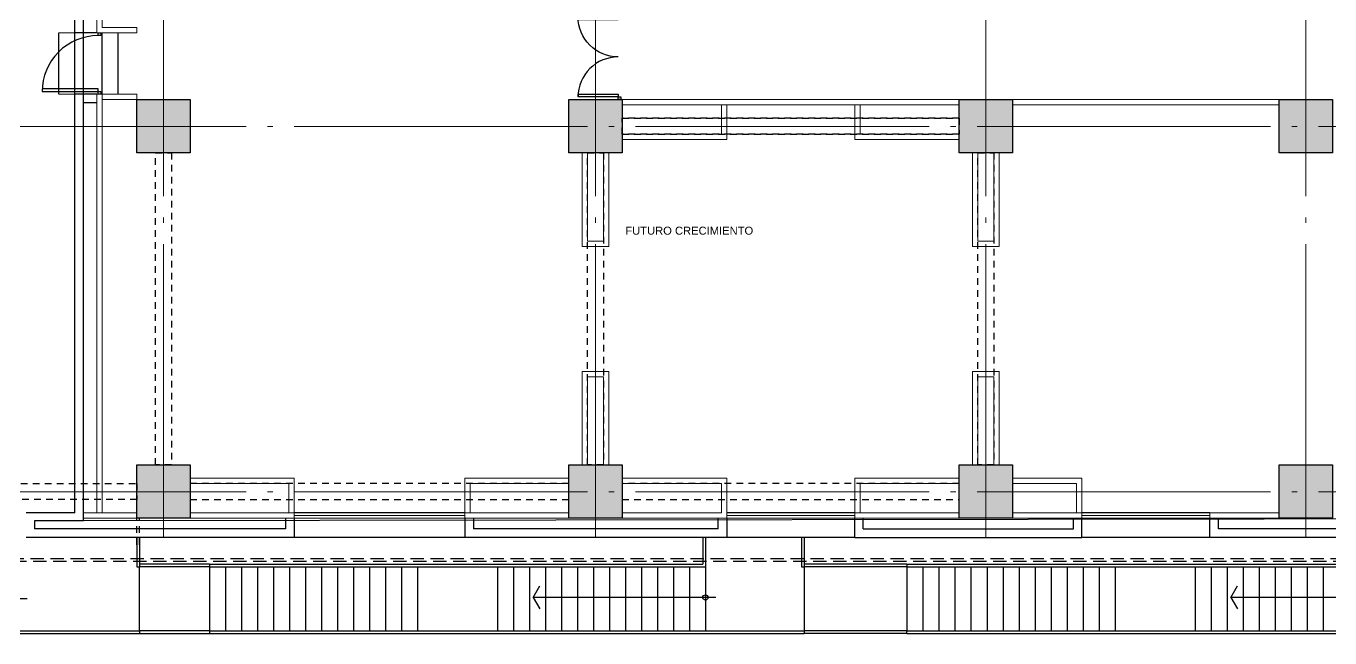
# Model space of a CAD drawing. Header units: metres. Extents: x -22 to 564, y 0 to 143.
# Drawn here: x 402.36 to 426.81, y 31.28 to 42.76 of the extents above; entities that cross this region are included whole.
import ezdxf

# ---------------------------------------------------------------- set-up
doc = ezdxf.new("R2010")
doc.units = ezdxf.units.M
for name, pattern in [('A-01 CONJUNTO$0$A-04 PRIMER NIVEL$0$PRIMER NIVEL$0$HIDDEN2', [0.1875, 0.125, -0.0625]), ('EJES630', [6.3, 5.5, -0.4, 0, -0.4]), ('XREF 4N NEURO-ONCOLOGIA$0$CONTINU', [0]), ('XREF 4N NEURO-ONCOLOGIA$0$DASHED2', [0.375, 0.25, -0.125]), ('XREF 4N NEURO-ONCOLOGIA$0$HIDDE150', [0.24, 0.15, -0.09]), ('XREF 4N NEURO-ONCOLOGIA$0$HIDDEN2', [0.1875, 0.125, -0.0625])]:
    doc.linetypes.add(name, pattern=pattern)
for name, color, linetype, lineweight in [('EJES', 11, 'EJES630', 0), ('XREF 4N NEURO-ONCOLOGIA$0$HERRERIAS', 1, 'Continuous', 18), ('XREF 4N NEURO-ONCOLOGIA$0$MUROS DE TABLAROCA', 150, 'Continuous', 13)]:
    doc.layers.add(name, color=color, linetype=linetype, lineweight=lineweight)
for name, color, linetype in [('ELEVADOR Y ESC', 8, 'Continuous'), ('TEXTO', 7, 'Continuous'), ('XREF 4N NEURO-ONCOLOGIA$0$-CG-M-WALL', 7, 'Continuous'), ('XREF 4N NEURO-ONCOLOGIA$0$CANCELES', 1, 'Continuous'), ('XREF 4N NEURO-ONCOLOGIA$0$COLUMNAS', 6, 'Continuous'), ('XREF 4N NEURO-ONCOLOGIA$0$CONTRAVENTEOS', 6, 'XREF 4N NEURO-ONCOLOGIA$0$HIDDEN2'), ('XREF 4N NEURO-ONCOLOGIA$0$ELEVADOR Y ESC', 8, 'Continuous'), ('XREF 4N NEURO-ONCOLOGIA$0$LAMINA MULTIPERFORADA', 9, 'Continuous'), ('XREF 4N NEURO-ONCOLOGIA$0$MUROS BAJOS', 2, 'Continuous'), ('XREF 4N NEURO-ONCOLOGIA$0$NOVIDESA', 11, 'Continuous'), ('XREF 4N NEURO-ONCOLOGIA$0$PROYECCIÓN', 252, 'XREF 4N NEURO-ONCOLOGIA$0$HIDDE150'), ('XREF 4N NEURO-ONCOLOGIA$0$SIMBOLO CORTE', 4, 'Continuous')]:
    doc.layers.add(name, color=color, linetype=linetype)
doc.styles.add('100 SUBTITULOS 30', font='arial.ttf', dxfattribs={"height": 0.3})

# ---------------------------------------------------------------- blocks, each defined once
blk = doc.blocks.new('XREF 4N NEURO-ONCOLOGIA$0$C-1')
at = {"layer": 'XREF 4N NEURO-ONCOLOGIA$0$-CG-M-WALL', "true_color": 0x636466}
h = blk.add_hatch(color=251, dxfattribs=at)
h.dxf.hatch_style = 1
h.paths.add_polyline_path([(-0.5, -0.5), (-0.5, 0.5), (0.5, 0.5), (0.5, -0.5)])
blk.add_lwpolyline([(-0.5, -0.5), (-0.5, 0.5), (0.5, 0.5), (0.5, -0.5)], close=True)
blk = doc.blocks.new('XREF 4N NEURO-ONCOLOGIA$0$A$C1a09e307')
at = {"layer": 'XREF 4N NEURO-ONCOLOGIA$0$ELEVADOR Y ESC'}
for p, q in [((-23.61, 12.595, 0), (-23.61, 8.05, 0)), ((-23.56, 12.545, 0), (-23.56, 8.05, 0)), ((-23.47, 12.455, 0), (-23.56, 12.455, 0)), ((-23.47, 12.155, 0), (-23.56, 12.155, 0)), ((-23.125, 11.855, 0), (-23.56, 11.855, 0)), ((-22.96, 10.156, 0), (-22.96, 11.77, 0)), ((-22.87, 11.555, 0), (-23.56, 11.555, 0)), ((-22.565, 11.25, 0), (-23.56, 11.25, 0)), ((-22.36, 11.045, 0), (-22.36, 10.308, 0)), ((-22.36, 10.95, 0), (-23.56, 10.95, 0)), ((-22.31, 10.995, 0), (-22.31, 10.358, 0)), ((-22.36, 10.65, 0), (-23.56, 10.65, 0)), ((-22.36, 10.35, 0), (-23.56, 10.35, 0)), ((-21.81, 10.308, 0), (-22.36, 10.308, 0)), ((-21.81, 10.358, 0), (-22.31, 10.358, 0)), ((-21.81, 8.1, 0), (-22.36, 8.1, 0)), ((-22.36, 8.1, 0), (-22.36, 8.05, 0)), ((-23.56, 8.05, 0), (-23.61, 8.05, 0)), ((-21.81, 8.05, 0), (-22.36, 8.05, 0))]:
    blk.add_line(p, q, dxfattribs=at)
blk.add_circle((-22.96, 10.35, 0), 0.0484, dxfattribs=at)
at = {"layer": 'XREF 4N NEURO-ONCOLOGIA$0$PROYECCIÓN', "color": 8, "lineweight": 0}
for p, q in [((-23.61, 20.255, 0), (-23.61, 12.595, 0)), ((-22.31, 20.255, 0), (-23.61, 20.255, 0)), ((-23.56, 20.255, 0), (-23.56, 12.545, 0)), ((-22.36, 20.255, 0), (-22.36, 11.045, 0)), ((-22.31, 20.255, 0), (-22.31, 10.995, 0)), ((-22.31, 19.955, 0), (-23.61, 19.955, 0)), ((-22.36, 19.655, 0), (-23.56, 19.655, 0)), ((-22.36, 19.355, 0), (-23.56, 19.355, 0)), ((-22.36, 19.055, 0), (-23.56, 19.055, 0)), ((-22.36, 18.755, 0), (-23.56, 18.755, 0)), ((-22.36, 18.455, 0), (-23.56, 18.455, 0)), ((-22.36, 18.155, 0), (-23.56, 18.155, 0)), ((-22.36, 17.855, 0), (-23.56, 17.855, 0)), ((-22.36, 17.555, 0), (-23.56, 17.555, 0)), ((-22.36, 17.255, 0), (-23.56, 17.255, 0)), ((-22.36, 16.955, 0), (-23.56, 16.955, 0)), ((-22.36, 16.655, 0), (-23.56, 16.655, 0)), ((-22.36, 16.355, 0), (-23.56, 16.355, 0)), ((-22.36, 16.055, 0), (-23.56, 16.055, 0)), ((-22.36, 14.555, 0), (-23.56, 14.555, 0)), ((-22.36, 14.255, 0), (-23.56, 14.255, 0)), ((-22.36, 13.955, 0), (-23.56, 13.955, 0)), ((-22.36, 13.655, 0), (-23.56, 13.655, 0)), ((-22.96, 13.579, 0), (-23.176, 13.454, 0)), ((-22.96, 11.77, 0), (-22.96, 13.579, 0)), ((-22.96, 13.579, 0), (-22.744, 13.454, 0)), ((-22.36, 13.355, 0), (-23.56, 13.355, 0)), ((-22.36, 13.055, 0), (-23.556, 13.055, 0)), ((-22.36, 12.755, 0), (-23.56, 12.755, 0)), ((-22.36, 12.455, 0), (-23.47, 12.455, 0)), ((-22.36, 12.155, 0), (-23.47, 12.155, 0)), ((-22.36, 11.855, 0), (-23.125, 11.855, 0)), ((-22.36, 11.555, 0), (-22.87, 11.555, 0)), ((-22.36, 11.25, 0), (-22.565, 11.25, 0))]:
    blk.add_line(p, q, dxfattribs=at)
at = {"layer": 'XREF 4N NEURO-ONCOLOGIA$0$SIMBOLO CORTE', "color": 8, "elevation": 0}
blk.add_lwpolyline([(-23.695, 12.38), (-23.175, 11.86), (-23.069, 11.966), (-23.047, 11.945), (-23.259, 11.733), (-23.238, 11.711), (-23.132, 11.818), (-22.132, 10.817)], dxfattribs=at)
blk = doc.blocks.new('XREF 4N NEURO-ONCOLOGIA$0$A$C55e99183')
at = {"layer": 'XREF 4N NEURO-ONCOLOGIA$0$ELEVADOR Y ESC'}
for p, q in [((-23.61, 8.05, 0), (-23.61, 6.74, 0)), ((-23.56, 6.74, 0), (-23.56, 8.05, 0)), ((-23.56, 8.05, 0), (-22.36, 8.05, 0)), ((-22.36, 6.74, 0), (-22.36, 8.05, 0)), ((-22.31, 6.74, 0), (-22.31, 8.05, 0)), ((-23.61, 6.74, 0), (-23.61, -4.41, 0)), ((-22.31, 6.74, 0), (-23.61, 6.74, 0)), ((-23.56, 6.74, 0), (-23.56, -4.41, 0)), ((-22.36, 6.74, 0), (-22.36, -2.56, 0)), ((-22.31, 6.74, 0), (-22.31, -2.51, 0)), ((-22.36, 6.44, 0), (-23.56, 6.44, 0)), ((-22.36, 6.14, 0), (-23.56, 6.14, 0)), ((-22.36, 5.84, 0), (-23.56, 5.84, 0)), ((-22.36, 5.54, 0), (-23.56, 5.54, 0)), ((-22.36, 5.24, 0), (-23.56, 5.24, 0)), ((-22.36, 4.94, 0), (-23.56, 4.94, 0)), ((-22.36, 4.64, 0), (-23.56, 4.64, 0)), ((-22.36, 4.34, 0), (-23.56, 4.34, 0)), ((-22.36, 4.04, 0), (-23.56, 4.04, 0)), ((-22.36, 3.74, 0), (-23.56, 3.74, 0)), ((-22.36, 3.44, 0), (-23.56, 3.44, 0)), ((-22.36, 3.14, 0), (-23.56, 3.14, 0)), ((-22.36, 2.84, 0), (-23.56, 2.84, 0)), ((-22.36, 1.34, 0), (-23.56, 1.34, 0)), ((-22.36, 1.04, 0), (-23.56, 1.04, 0)), ((-22.36, 0.74, 0), (-23.56, 0.74, 0)), ((-22.935, 0.669, 0), (-23.151, 0.544, 0)), ((-22.935, -2.754, 0), (-22.935, 0.669, 0)), ((-22.935, 0.669, 0), (-22.719, 0.544, 0)), ((-22.36, 0.44, 0), (-23.56, 0.44, 0)), ((-22.36, 0.14, 0), (-23.56, 0.14, 0)), ((-22.36, -0.16, 0), (-23.56, -0.16, 0)), ((-22.36, -0.46, 0), (-23.56, -0.46, 0)), ((-22.36, -0.76, 0), (-23.56, -0.76, 0)), ((-22.36, -1.06, 0), (-23.56, -1.06, 0)), ((-22.36, -1.36, 0), (-23.56, -1.36, 0)), ((-22.36, -1.66, 0), (-23.56, -1.66, 0)), ((-22.36, -1.96, 0), (-23.56, -1.96, 0)), ((-22.36, -2.26, 0), (-23.56, -2.26, 0)), ((-22.31, -2.56, 0), (-23.56, -2.56, 0)), ((-21.807, -2.51, 0), (-22.31, -2.51, 0)), ((-21.807, -2.56, 0), (-22.31, -2.56, 0)), ((-21.81, -4.36, 0), (-22.36, -4.36, 0)), ((-22.36, -4.36, 0), (-22.36, -4.41, 0)), ((-23.56, -4.41, 0), (-23.61, -4.41, 0)), ((-22.36, -4.41, 0), (-23.56, -4.41, 0)), ((-21.81, -4.41, 0), (-22.36, -4.41, 0))]:
    blk.add_line(p, q, dxfattribs=at)
blk.add_circle((-22.935, -2.56, 0), 0.0484, dxfattribs=at)
at = {"layer": 'XREF 4N NEURO-ONCOLOGIA$0$MUROS DE TABLAROCA'}
blk.add_blockref('XREF 4N NEURO-ONCOLOGIA$0$A$C1a09e307', (0, 0), dxfattribs=at)
blk = doc.blocks.new('XREF 4N NEURO-ONCOLOGIA$0$A$C8dccb668')
at = {"layer": 'XREF 4N NEURO-ONCOLOGIA$0$ELEVADOR Y ESC', "linetype": 'XREF 4N NEURO-ONCOLOGIA$0$CONTINU'}
for p, q in [((-23.61, -6.34, 0), (-23.61, -4.41, 0)), ((-23.56, -6.34, 0), (-23.56, -4.41, 0)), ((-22.36, -6.34, 0), (-22.36, -4.41, 0)), ((-22.31, -6.34, 0), (-22.31, -4.41, 0)), ((-23.61, -6.34, 0), (-23.61, -17.49, 0)), ((-23.61, -6.34, 0), (-23.56, -6.34, 0)), ((-22.31, -6.34, 0), (-23.56, -6.34, 0)), ((-23.56, -6.34, 0), (-23.56, -17.49, 0)), ((-22.36, -6.34, 0), (-22.36, -15.64, 0)), ((-22.31, -6.34, 0), (-22.31, -15.59, 0)), ((-22.36, -6.64, 0), (-23.56, -6.64, 0)), ((-22.36, -6.94, 0), (-23.56, -6.94, 0)), ((-22.36, -7.24, 0), (-23.56, -7.24, 0)), ((-22.36, -7.54, 0), (-23.56, -7.54, 0)), ((-22.36, -7.84, 0), (-23.56, -7.84, 0)), ((-22.36, -8.14, 0), (-23.56, -8.14, 0)), ((-22.36, -8.44, 0), (-23.56, -8.44, 0)), ((-22.36, -8.74, 0), (-23.56, -8.74, 0)), ((-22.36, -9.04, 0), (-23.56, -9.04, 0)), ((-22.36, -9.34, 0), (-23.56, -9.34, 0)), ((-22.36, -9.64, 0), (-23.56, -9.64, 0)), ((-22.36, -9.94, 0), (-23.56, -9.94, 0)), ((-22.36, -10.24, 0), (-23.56, -10.24, 0)), ((-22.36, -11.74, 0), (-23.56, -11.74, 0)), ((-22.36, -12.04, 0), (-23.56, -12.04, 0)), ((-22.36, -12.34, 0), (-23.56, -12.34, 0)), ((-22.935, -12.411, 0), (-23.151, -12.536, 0)), ((-22.935, -15.834, 0), (-22.935, -12.411, 0)), ((-22.935, -12.411, 0), (-22.719, -12.536, 0)), ((-22.36, -12.64, 0), (-23.56, -12.64, 0)), ((-22.36, -12.94, 0), (-23.56, -12.94, 0)), ((-22.36, -13.24, 0), (-23.56, -13.24, 0)), ((-22.36, -13.54, 0), (-23.56, -13.54, 0)), ((-22.36, -13.84, 0), (-23.56, -13.84, 0)), ((-22.36, -14.14, 0), (-23.56, -14.14, 0))]:
    blk.add_line(p, q, dxfattribs=at)
at = {"layer": 'XREF 4N NEURO-ONCOLOGIA$0$CANCELES'}
blk.add_blockref('XREF 4N NEURO-ONCOLOGIA$0$A$C55e99183', (0, 0), dxfattribs=at)
blk = doc.blocks.new('XREF 4N NEURO-ONCOLOGIA')
at = {"color": 251, "true_color": 0x636466, "elevation": 0}
blk.add_lwpolyline([(2.953, 35.289), (18.953, 35.289), (18.953, 27.979), (24.253, 27.979), (24.253, -0.131), (3.003, -0.131)], close=True, dxfattribs=at)
at = {"layer": 'XREF 4N NEURO-ONCOLOGIA$0$CANCELES'}
blk.add_lwpolyline([(12.053, 35.014, 0.414214), (11.003, 36.064), (11.003, 35.014), (11.053, 35.014), (11.053, 36.064), (11.003, 36.064)], format="xyb", dxfattribs=at)
for points in [[(11.003, 35.014), (11.003, 34.964), (10.953, 34.964), (10.953, 35.014)], [(12.103, 35.014), (12.103, 34.964), (12.053, 34.964), (12.053, 35.014)]]:
    blk.add_lwpolyline(points, close=True, dxfattribs=at)
at = {"layer": 'XREF 4N NEURO-ONCOLOGIA$0$CANCELES', "elevation": 0}
for points in [[(11.653, 25.265, 0.414214), (10.903, 26.015), (10.953, 26.015), (10.953, 25.265), (10.903, 25.265), (10.903, 26.015)], [(11.653, 25.265, -0.414214), (12.403, 26.015), (12.353, 26.015), (12.353, 25.265), (12.403, 25.265), (12.403, 26.015)]]:
    blk.add_lwpolyline(points, format="xyb", dxfattribs=at)
blk.add_lwpolyline([(10.903, 25.265), (10.903, 25.215), (10.853, 25.215), (10.853, 25.265)], close=True, dxfattribs=at)
at = {"layer": 'XREF 4N NEURO-ONCOLOGIA$0$CONTRAVENTEOS', "color": 3, "elevation": 0}
for points in [[(3.653, 41.639), (3.653, 34.289), (3.353, 34.289), (3.353, 41.639)], [(4.003, 33.939), (9.853, 33.939), (9.853, 33.639), (4.003, 33.639)]]:
    blk.add_lwpolyline(points, close=True, dxfattribs=at)
at = {"layer": 'XREF 4N NEURO-ONCOLOGIA$0$CONTRAVENTEOS', "elevation": 0}
for points in [[(3.653, 26.189), (3.653, 33.289), (3.353, 33.289), (3.353, 26.189)], [(4.003, 25.839), (9.853, 25.839), (9.853, 25.539), (4.003, 25.539)], [(4.003, 25.839), (9.853, 25.839), (9.853, 25.539), (4.003, 25.539)], [(3.653, 18.869), (3.653, 25.189), (3.353, 25.189), (3.353, 18.869)], [(10.503, 18.869), (10.503, 25.189), (10.203, 25.189), (10.203, 18.869)], [(10.203, 25.189), (10.503, 25.189), (10.503, 18.869), (10.203, 18.869)], [(10.203, 25.189), (10.503, 25.189), (10.503, 18.869), (10.203, 18.869)], [(4.003, 18.519), (9.853, 18.519), (9.853, 18.219), (4.003, 18.219)]]:
    blk.add_lwpolyline(points, close=True, dxfattribs=at)
at = {"layer": 'XREF 4N NEURO-ONCOLOGIA$0$ELEVADOR Y ESC'}
for p, q in [((10.953, 35.749), (12.103, 35.749)), ((10.953, 34.639), (12.103, 34.639))]:
    blk.add_line(p, q, dxfattribs=at)
at = {"layer": 'XREF 4N NEURO-ONCOLOGIA$0$HERRERIAS'}
for p, q in [((3.003, 28.139, 0), (3.003, 31.339, 0)), ((3.053, 28.139, 0), (3.053, 31.339, 0)), ((3.053, 28.139, 0), (3.053, 31.339, 0)), ((3.003, 20.829, 0), (3.003, 23.229, 0)), ((3.053, 20.829, 0), (3.053, 23.229, 0)), ((3.003, 14.169, 0), (3.003, 16.569, 0)), ((3.053, 14.169, 0), (3.053, 16.569, 0))]:
    blk.add_line(p, q, dxfattribs=at)
at = {"layer": 'XREF 4N NEURO-ONCOLOGIA$0$LAMINA MULTIPERFORADA', "linetype": 'XREF 4N NEURO-ONCOLOGIA$0$DASHED2', "elevation": 0}
for points in [[(2.193, 54.099), (19.965, 54.099), (19.965, 28.43), (25.263, 28.43), (25.263, -1.141), (2.193, -1.141)], [(2.243, 54.049), (19.915, 54.049), (19.915, 28.38), (25.213, 28.38), (25.213, -1.091), (2.243, -1.091)]]:
    blk.add_lwpolyline(points, close=True, dxfattribs=at)
at = {"layer": 'XREF 4N NEURO-ONCOLOGIA$0$MUROS BAJOS'}
for p, q in [((10.953, 35.449), (12.103, 35.449)), ((10.953, 34.939), (12.103, 34.939)), ((2.643, 28.139, 0), (2.643, 31.339, 0)), ((3.103, 28.139, 0), (3.103, 31.339, 0)), ((2.643, 20.829, 0), (2.643, 23.229, 0)), ((3.103, 20.829, 0), (3.103, 23.229, 0)), ((2.643, 14.169, 0), (2.643, 16.569)), ((3.103, 14.169, 0), (3.103, 16.569, 0))]:
    blk.add_line(p, q, dxfattribs=at)
at = {"layer": 'XREF 4N NEURO-ONCOLOGIA$0$MUROS DE TABLAROCA'}
for p, q in [((10.953, 35.749), (10.953, 35.449)), ((12.103, 35.449), (12.103, 35.749)), ((3.103, 35.039), (10.953, 35.039)), ((10.953, 35.039), (10.953, 34.939)), ((12.103, 34.289), (12.103, 35.039)), ((12.103, 35.039), (18.853, 35.039)), ((10.953, 34.939), (3.103, 34.939)), ((10.853, 34.289), (10.853, 34.939)), ((10.953, 34.289), (10.953, 34.939)), ((12.203, 34.939), (18.853, 34.939)), ((10.953, 34.289), (10.853, 34.289)), ((12.103, 34.289), (12.203, 34.289)), ((3.003, 31.339), (3.003, 33.289)), ((3.103, 31.339), (3.103, 33.289)), ((3.103, 31.339), (3.003, 31.339)), ((3.003, 26.189), (3.003, 28.139)), ((3.003, 28.139), (3.103, 28.139)), ((3.103, 26.189), (3.103, 28.139)), ((10.753, 25.19), (10.753, 18.869)), ((10.853, 25.19), (10.853, 18.869)), ((3.003, 16.569), (3.003, 17.869)), ((3.103, 16.569), (3.103, 17.869)), ((10.753, 12.869, 0), (10.753, 17.869)), ((10.853, 12.869, 0), (10.853, 17.869)), ((3.003, 16.569), (3.103, 16.569))]:
    blk.add_line(p, q, dxfattribs=at)
for points in [[(3.003, 34.289), (3.003, 35.289), (3.103, 35.289), (3.103, 34.289)], [(12.203, 34.289), (12.203, 34.939)], [(3.103, 31.339), (3.753, 31.339), (3.753, 33.289)], [(3.103, 31.439), (3.653, 31.439), (3.653, 33.289)], [(3.103, 28.139), (3.753, 28.139), (3.753, 26.189)], [(3.103, 28.039), (3.653, 28.039), (3.653, 26.189)], [(3.003, 23.229), (3.753, 23.229), (3.753, 25.189)], [(3.003, 23.229), (3.003, 25.189)], [(3.103, 25.189), (3.103, 23.329)], [(3.103, 23.329), (3.653, 23.329), (3.653, 25.189)], [(3.103, 20.829), (3.753, 20.829), (3.753, 18.869)], [(3.103, 20.729), (3.653, 20.729), (3.653, 18.869)], [(3.103, 16.569), (3.753, 16.569), (3.753, 17.869)], [(3.103, 16.669), (3.653, 16.669), (3.653, 17.869)]]:
    blk.add_lwpolyline(points, dxfattribs=at)
at = {"layer": 'XREF 4N NEURO-ONCOLOGIA$0$MUROS DE TABLAROCA', "elevation": 0}
for points in [[(4.003, 25.939), (5.756, 25.939), (5.756, 25.439), (4.003, 25.439)], [(9.853, 25.939), (8.099, 25.939), (8.099, 25.439), (9.853, 25.439)], [(4.003, 25.839), (5.656, 25.839), (5.656, 25.539), (4.003, 25.539)], [(9.853, 25.839), (8.199, 25.839), (8.199, 25.539), (9.853, 25.539)], [(10.103, 25.189), (10.103, 23.229), (10.753, 23.229)], [(10.203, 25.189), (10.203, 23.329), (10.753, 23.329)], [(10.103, 18.869), (10.103, 20.829), (10.753, 20.829)], [(10.203, 18.869), (10.203, 20.729), (10.753, 20.729)], [(4.003, 18.619), (5.756, 18.619), (5.756, 18.119), (4.003, 18.119)], [(9.853, 18.619), (8.099, 18.619), (8.099, 18.119), (9.853, 18.119)], [(4.003, 18.519), (5.656, 18.519), (5.656, 18.219), (4.003, 18.219)], [(9.853, 18.519), (8.199, 18.519), (8.199, 18.219), (9.853, 18.219)]]:
    blk.add_lwpolyline(points, dxfattribs=at)
at = {"layer": 'XREF 4N NEURO-ONCOLOGIA$0$MUROS DE TABLAROCA'}
for points in [[(3.003, 20.829), (3.103, 20.829), (3.103, 18.869), (3.003, 18.869)], [(3.003, 12.869), (3.103, 12.869), (3.103, 14.169), (3.003, 14.169)]]:
    blk.add_lwpolyline(points, close=True, dxfattribs=at)
at = {"layer": 'XREF 4N NEURO-ONCOLOGIA$0$NOVIDESA'}
for p, q in [((2.953, 36.204, 0), (2.803, 36.204, 0)), ((2.953, 35.289, 0), (2.953, 36.204, 0)), ((3.103, 35.449), (3.103, 36.364, 0)), ((3.103, 35.449), (10.953, 35.449)), ((10.953, 35.039), (10.953, 35.449)), ((12.103, 35.039), (12.103, 35.449)), ((12.103, 35.449), (18.853, 35.449)), ((2.953, 35.289, 0), (10.793, 35.289, 0)), ((10.793, 35.039), (10.793, 35.289)), ((3.003, 31.339, 0), (2.643, 31.339, 0)), ((3.003, 31.499, 0), (2.803, 31.499, 0)), ((3.003, 28.139, 0), (2.643, 28.139, 0)), ((3.003, 27.979, 0), (2.803, 27.979)), ((3.003, 23.229, 0), (2.643, 23.229, 0)), ((2.803, 23.389, 0), (3.003, 23.389, 0)), ((2.643, 20.829, 0), (3.003, 20.829, 0)), ((2.803, 20.669, 0), (3.003, 20.669, 0)), ((2.803, 16.729), (3.003, 16.729)), ((2.643, 16.569), (3.003, 16.569)), ((2.643, 14.169, 0), (3.003, 14.169, 0)), ((2.803, 14.009, 0), (3.003, 14.009, 0))]:
    blk.add_line(p, q, dxfattribs=at)
at = {"layer": 'XREF 4N NEURO-ONCOLOGIA$0$NOVIDESA', "elevation": 0}
for points in [[(2.643, 31.339), (2.643, 36.364)], [(2.803, 31.499), (2.803, 36.204)], [(2.643, 20.829), (2.643, 16.569)], [(2.803, 20.669), (2.803, 16.729)], [(2.643, -0.491), (2.643, 14.169)], [(2.803, -0.331), (2.803, 14.009)]]:
    blk.add_lwpolyline(points, dxfattribs=at)
at = {"layer": 'XREF 4N NEURO-ONCOLOGIA$0$NOVIDESA'}
for points in [[(2.643, 23.229), (2.643, 28.139)], [(2.803, 23.389), (2.803, 27.979)]]:
    blk.add_lwpolyline(points, dxfattribs=at)
at = {"layer": 'XREF 4N NEURO-ONCOLOGIA$0$COLUMNAS'}
for p in [(3.503, 33.789), (10.353, 33.789), (3.503, 25.689), (10.353, 25.689, 0), (3.503, 18.369), (10.353, 18.369, 0), (3.503, 12.369, 0), (10.353, 12.369, 0)]:
    blk.add_blockref('XREF 4N NEURO-ONCOLOGIA$0$C-1', p, dxfattribs=at)
at = {"layer": 'XREF 4N NEURO-ONCOLOGIA$0$MUROS DE TABLAROCA'}
blk.add_blockref('XREF 4N NEURO-ONCOLOGIA$0$A$C8dccb668', (24.453, 26.189), dxfattribs=at)

msp = doc.modelspace()

# ---------------------------------------------------------------- linework, layer by layer
at = {"layer": 'ELEVADOR Y ESC', "linetype": 'A-01 CONJUNTO$0$A-04 PRIMER NIVEL$0$PRIMER NIVEL$0$HIDDEN2'}
for p, q in [((404.438, 33.025), (404.438, 33.525)), ((404.488, 33.025), (404.488, 33.525))]:
    msp.add_line(p, q, dxfattribs=at)

# ---------------------------------------------------------------- next in the draw order: block references
at = {"rotation": 90}
msp.add_blockref('XREF 4N NEURO-ONCOLOGIA', (438.728, 30.523, 0), dxfattribs=at)

# ---------------------------------------------------------------- next in the draw order: linework, layer by layer
at = {"layer": 'EJES'}
for p, q in [((404.938, 33.163), (404.938, 58.548)), ((413.038, 33.163), (413.038, 58.548)), ((420.358, 33.163), (420.358, 58.548)), ((426.359, 33.166), (426.358, 58.548)), ((381.792, 40.873), (438.301, 40.873)), ((381.792, 34.023), (438.208, 34.023))]:
    msp.add_line(p, q, dxfattribs=at)

# ---------------------------------------------------------------- next in the draw order: texts
at = {"layer": 'TEXTO', "insert": (413.598, 38.993, 0), "char_height": 0.15, "width": 6.46738, "attachment_point": 1, "style": '100 SUBTITULOS 30'}
msp.add_mtext('FUTURO CRECIMIENTO', dxfattribs=at)

doc.saveas('drawing.dxf')
